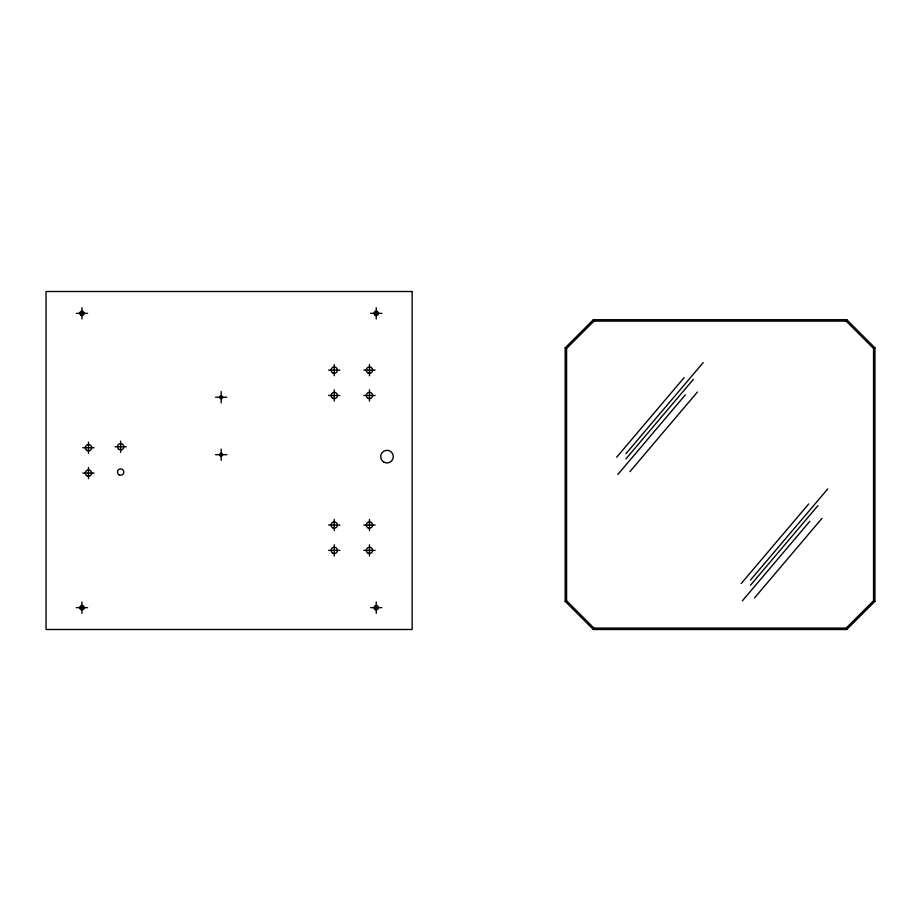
<?xml version="1.0" encoding="UTF-8"?>
<svg xmlns="http://www.w3.org/2000/svg" width="921" height="921" viewBox="0 0 921 921"><rect width="100%" height="100%" fill="white"/><g stroke="black" fill="none" stroke-linecap="round" stroke-linejoin="round"><path stroke-width="1.38" d="M593.331 629.492L846.79 629.492L874.95 601.332L874.95 347.873L846.79 319.714L593.331 319.714L565.172 347.873L565.172 601.332L593.331 629.492L593.918 628.076L846.203 628.076L873.545 600.745L873.545 348.46L846.203 321.118L593.918 321.118L566.588 348.46L566.588 600.745L593.918 628.076M846.203 321.118L846.79 319.714M616.667 457.207L684.142 377.61M625.889 453.742L703.172 362.621M625.889 458.934L693.375 379.337M617.818 474.511L685.293 394.913M629.929 471.621L697.404 392.035M741.244 583.511L808.73 503.925M750.477 580.057L827.76 488.924M750.477 585.249L817.952 505.652M742.395 600.814L809.881 521.228M754.506 597.936L821.993 518.339M873.545 348.46L874.95 347.873M565.172 601.332L566.588 600.745M76.316 313.347L87.587 313.347M370.61 313.347L381.881 313.347M328.636 370.138L339.895 370.138M363.83 370.138L375.1 370.138M328.636 395.477L339.907 395.477M363.83 395.477L375.1 395.477M215.537 397.216L226.808 397.216M115.033 446.731L126.292 446.731M82.844 447.71L94.115 447.71M215.537 454.686L226.808 454.686M82.844 473.06L94.115 473.06M328.636 525.039L339.907 525.039M363.83 525.039L375.1 525.039M328.636 550.378L339.895 550.378M363.83 550.378L375.1 550.378M76.316 607.653L87.587 607.653M370.61 607.653L381.881 607.653M565.172 347.873L566.588 348.46M873.545 600.745L874.95 601.332M846.203 628.076L846.79 629.492M593.331 319.714L593.918 321.118M376.252 307.718L376.252 318.988M376.252 602.012L376.252 613.282M369.471 364.497L369.471 375.768M369.471 389.848L369.471 401.119M369.471 519.409L369.471 530.669M369.471 544.748L369.471 556.019M334.265 364.509L334.265 375.768M334.265 389.848L334.265 401.119M334.265 519.409L334.265 530.669M334.265 544.748L334.265 556.019M221.178 391.575L221.178 402.845M221.178 449.057L221.178 460.316M120.663 441.101L120.663 452.361M88.474 442.08L88.474 453.339M88.474 467.431L88.474 478.69M81.946 307.718L81.946 318.988M81.946 602.012L81.946 613.282M412.148 291.508L46.05 291.508L46.05 629.492L412.148 629.492L412.148 291.508M383.735 462.066A6.332 6.332 0 0 0 393.336 456.747A6.332 6.332 0 0 0 383.93 451.083A6.332 6.332 0 0 0 383.735 462.066M375.077 609.483A2.187 2.187 0 0 0 378.427 607.745A2.187 2.187 0 0 0 375.238 605.707A2.187 2.187 0 0 0 375.077 609.483M375.054 315.178A2.187 2.187 0 0 0 378.427 313.474A2.187 2.187 0 0 0 375.261 311.402A2.187 2.187 0 0 0 375.054 315.178M80.783 315.189A2.187 2.187 0 0 0 84.133 313.451A2.187 2.187 0 0 0 80.944 311.413A2.187 2.187 0 0 0 80.783 315.189M80.783 609.495A2.187 2.187 0 0 0 84.133 607.745A2.187 2.187 0 0 0 80.944 605.707A2.187 2.187 0 0 0 80.783 609.495M220.441 398.436A1.428 1.428 0 0 0 222.606 397.239A1.428 1.428 0 0 0 220.476 395.961A1.428 1.428 0 0 0 220.441 398.436M220.441 455.918A1.428 1.428 0 0 0 222.606 454.709A1.428 1.428 0 0 0 220.476 453.431A1.428 1.428 0 0 0 220.441 455.918M119.074 474.822A3.166 3.166 0 0 0 123.828 472.082A3.166 3.166 0 0 0 119.074 469.33A3.166 3.166 0 0 0 119.074 474.822M118.924 449.379A3.166 3.166 0 0 0 123.828 446.915A3.166 3.166 0 0 0 119.235 443.899A3.166 3.166 0 0 0 118.924 449.379M86.816 475.754A3.166 3.166 0 0 0 91.639 473.152A3.166 3.166 0 0 0 86.977 470.274A3.166 3.166 0 0 0 86.816 475.754M86.735 450.357A3.166 3.166 0 0 0 91.639 447.894A3.166 3.166 0 0 0 87.058 444.878A3.166 3.166 0 0 0 86.735 450.357M367.847 553.107A3.166 3.166 0 0 0 372.637 550.424A3.166 3.166 0 0 0 367.916 547.615A3.166 3.166 0 0 0 367.847 553.107M332.527 553.026A3.166 3.166 0 0 0 337.431 550.562A3.166 3.166 0 0 0 332.849 547.558A3.166 3.166 0 0 0 332.527 553.026M332.642 527.756A3.166 3.166 0 0 0 337.431 525.085A3.166 3.166 0 0 0 332.723 522.276A3.166 3.166 0 0 0 332.642 527.756M367.732 527.687A3.166 3.166 0 0 0 372.625 525.223A3.166 3.166 0 0 0 368.043 522.207A3.166 3.166 0 0 0 367.732 527.687M367.882 398.229A3.166 3.166 0 0 0 372.637 395.477A3.166 3.166 0 0 0 367.882 392.737A3.166 3.166 0 0 0 367.882 398.229M332.493 398.102A3.166 3.166 0 0 0 337.431 395.708A3.166 3.166 0 0 0 332.884 392.634A3.166 3.166 0 0 0 332.493 398.102M332.608 372.832A3.166 3.166 0 0 0 337.431 370.23A3.166 3.166 0 0 0 332.769 367.352A3.166 3.166 0 0 0 332.608 372.832M367.732 372.786A3.166 3.166 0 0 0 372.625 370.311A3.166 3.166 0 0 0 368.043 367.306A3.166 3.166 0 0 0 367.732 372.786"/></g></svg>
